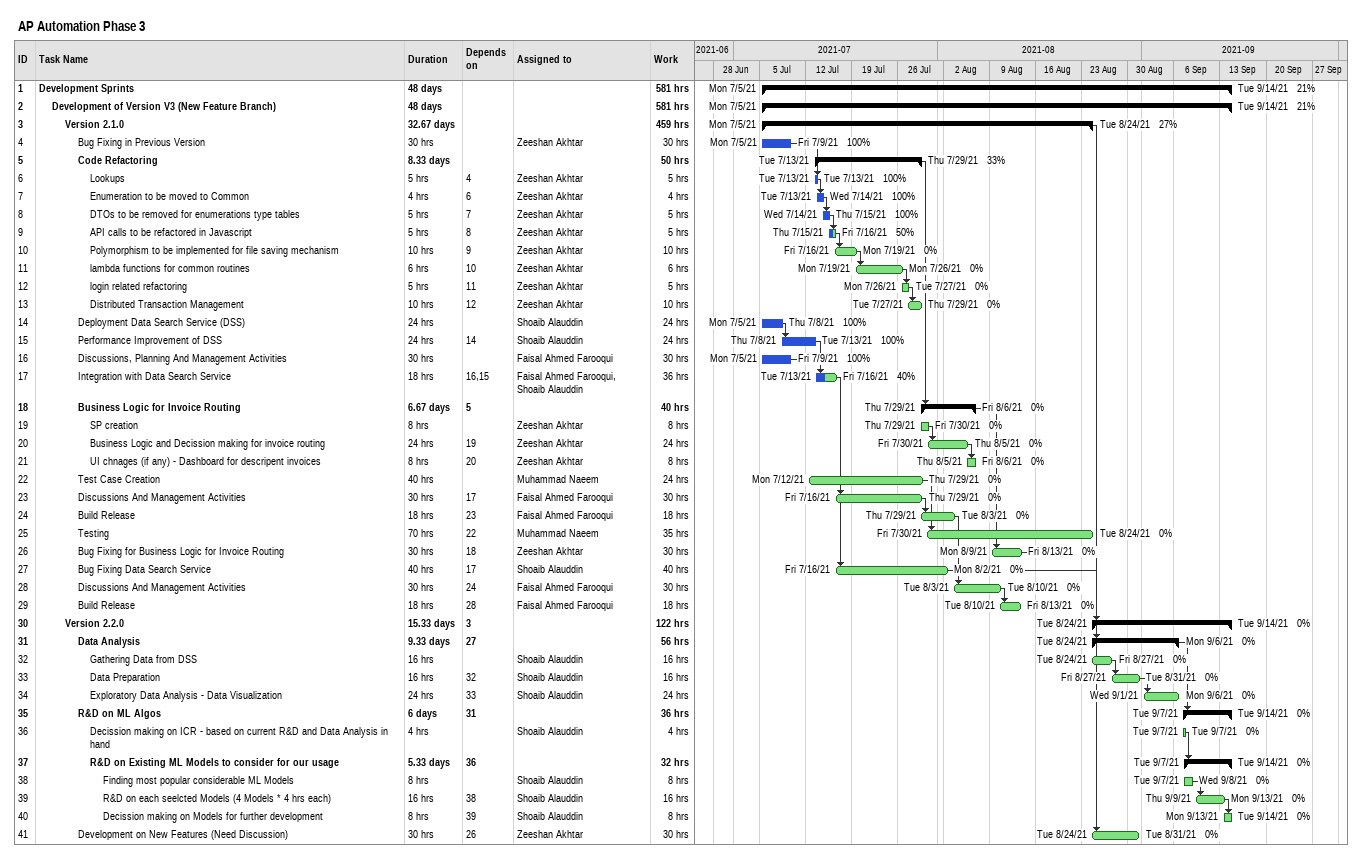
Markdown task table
AP Automation Phase 3

| ID | Level | Task | Duration | Start | Finish | Predecessors | Resources | % complete | Work (h) |
|---|---|---|---|---|---|---|---|---|---|
| 1 | 1 | **Development Sprints** | 48d | 2021-07-05 | 2021-09-14 |  |  | 21 | 581 |
| 2 | 2 | **Development of Version V3 (New Feature Branch)** | 48d | 2021-07-05 | 2021-09-14 |  |  | 21 | 581 |
| 3 | 3 | **Version 2.1.0** | 32.67d | 2021-07-05 | 2021-08-24 |  |  | 27 | 459 |
| 4 | 4 | Bug Fixing in Previous Version | 30h | 2021-07-05 | 2021-07-09 |  | Zeeshan Akhtar | 100 | 30 |
| 5 | 4 | **Code Refactoring** | 8.33d | 2021-07-13 | 2021-07-29 |  |  | 33 | 50 |
| 6 | 5 | Lookups | 5h | 2021-07-13 | 2021-07-13 | 4 | Zeeshan Akhtar | 100 | 5 |
| 7 | 5 | Enumeration to be moved to Common | 4h | 2021-07-13 | 2021-07-14 | 6 | Zeeshan Akhtar | 100 | 4 |
| 8 | 5 | DTOs to be removed for enumerations type tables | 5h | 2021-07-14 | 2021-07-15 | 7 | Zeeshan Akhtar | 100 | 5 |
| 9 | 5 | API calls to be refactored in Javascript | 5h | 2021-07-15 | 2021-07-16 | 8 | Zeeshan Akhtar | 50 | 5 |
| 10 | 5 | Polymorphism to be implemented for file saving mechanism | 10h | 2021-07-16 | 2021-07-19 | 9 | Zeeshan Akhtar | 0 | 10 |
| 11 | 5 | lambda functions for common routines | 6h | 2021-07-19 | 2021-07-26 | 10 | Zeeshan Akhtar | 0 | 6 |
| 12 | 5 | login related refactoring | 5h | 2021-07-26 | 2021-07-27 | 11 | Zeeshan Akhtar | 0 | 5 |
| 13 | 5 | Distributed Transaction Management | 10h | 2021-07-27 | 2021-07-29 | 12 | Zeeshan Akhtar | 0 | 10 |
| 14 | 4 | Deployment Data Search Service (DSS) | 24h | 2021-07-05 | 2021-07-08 |  | Shoaib Alauddin | 100 | 24 |
| 15 | 4 | Performance Improvement of DSS | 24h | 2021-07-08 | 2021-07-13 | 14 | Shoaib Alauddin | 100 | 24 |
| 16 | 4 | Discussions, Planning And Management Activities | 30h | 2021-07-05 | 2021-07-09 |  | Faisal Ahmed Farooqui | 100 | 30 |
| 17 | 4 | Integration with Data Search Service | 18h | 2021-07-13 | 2021-07-16 | 16, 15 | Faisal Ahmed Farooqui, Shoaib Alauddin | 40 | 36 |
| 18 | 4 | **Business Logic for Invoice Routing** | 6.67d | 2021-07-29 | 2021-08-06 | 5 |  | 0 | 40 |
| 19 | 5 | SP creation | 8h | 2021-07-29 | 2021-07-30 |  | Zeeshan Akhtar | 0 | 8 |
| 20 | 5 | Business Logic and Decission making for invoice routing | 24h | 2021-07-30 | 2021-08-05 | 19 | Zeeshan Akhtar | 0 | 24 |
| 21 | 5 | UI chnages (if any) - Dashboard for descripent invoices | 8h | 2021-08-05 | 2021-08-06 | 20 | Zeeshan Akhtar | 0 | 8 |
| 22 | 4 | Test Case Creation | 40h | 2021-07-12 | 2021-07-29 |  | Muhammad Naeem | 0 | 24 |
| 23 | 4 | Discussions And Management Activities | 30h | 2021-07-16 | 2021-07-29 | 17 | Faisal Ahmed Farooqui | 0 | 30 |
| 24 | 4 | Build Release | 18h | 2021-07-29 | 2021-08-03 | 23 | Faisal Ahmed Farooqui | 0 | 18 |
| 25 | 4 | Testing | 70h | 2021-07-30 | 2021-08-24 | 22 | Muhammad Naeem | 0 | 35 |
| 26 | 4 | Bug Fixing for Business Logic for Invoice Routing | 30h | 2021-08-09 | 2021-08-13 | 18 | Zeeshan Akhtar | 0 | 30 |
| 27 | 4 | Bug Fixing Data Search Service | 40h | 2021-07-16 | 2021-08-02 | 17 | Shoaib Alauddin | 0 | 40 |
| 28 | 4 | Discussions And Management Activities | 30h | 2021-08-03 | 2021-08-10 | 24 | Faisal Ahmed Farooqui | 0 | 30 |
| 29 | 4 | Build Release | 18h | 2021-08-10 | 2021-08-13 | 28 | Faisal Ahmed Farooqui | 0 | 18 |
| 30 | 3 | **Version 2.2.0** | 15.33d | 2021-08-24 | 2021-09-14 | 3 |  | 0 | 122 |
| 31 | 4 | **Data Analysis** | 9.33d | 2021-08-24 | 2021-09-06 | 27 |  | 0 | 56 |
| 32 | 5 | Gathering Data from DSS | 16h | 2021-08-24 | 2021-08-27 |  | Shoaib Alauddin | 0 | 16 |
| 33 | 5 | Data Preparation | 16h | 2021-08-27 | 2021-08-31 | 32 | Shoaib Alauddin | 0 | 16 |
| 34 | 5 | Exploratory Data Analysis - Data Visualization | 24h | 2021-09-01 | 2021-09-06 | 33 | Shoaib Alauddin | 0 | 24 |
| 35 | 4 | **R&D on ML Algos** | 6d | 2021-09-07 | 2021-09-14 | 31 |  | 0 | 36 |
| 36 | 5 | Decission making on ICR - based on current R&D and Data Analysis in hand | 4h | 2021-09-07 | 2021-09-07 |  | Shoaib Alauddin | 0 | 4 |
| 37 | 5 | **R&D on Existing ML Models to consider for our usage** | 5.33d | 2021-09-07 | 2021-09-14 | 36 |  | 0 | 32 |
| 38 | 6 | Finding most popular considerable ML Models | 8h | 2021-09-07 | 2021-09-08 |  | Shoaib Alauddin | 0 | 8 |
| 39 | 6 | R&D on each seelcted Models (4 Models * 4 hrs each) | 16h | 2021-09-09 | 2021-09-13 | 38 | Shoaib Alauddin | 0 | 16 |
| 40 | 6 | Decission making on Models for further development | 8h | 2021-09-13 | 2021-09-14 | 39 | Shoaib Alauddin | 0 | 8 |
| 41 | 4 | Development on New Features (Need Discussion) | 30h | 2021-08-24 | 2021-08-31 | 26 | Zeeshan Akhtar | 0 | 30 |
